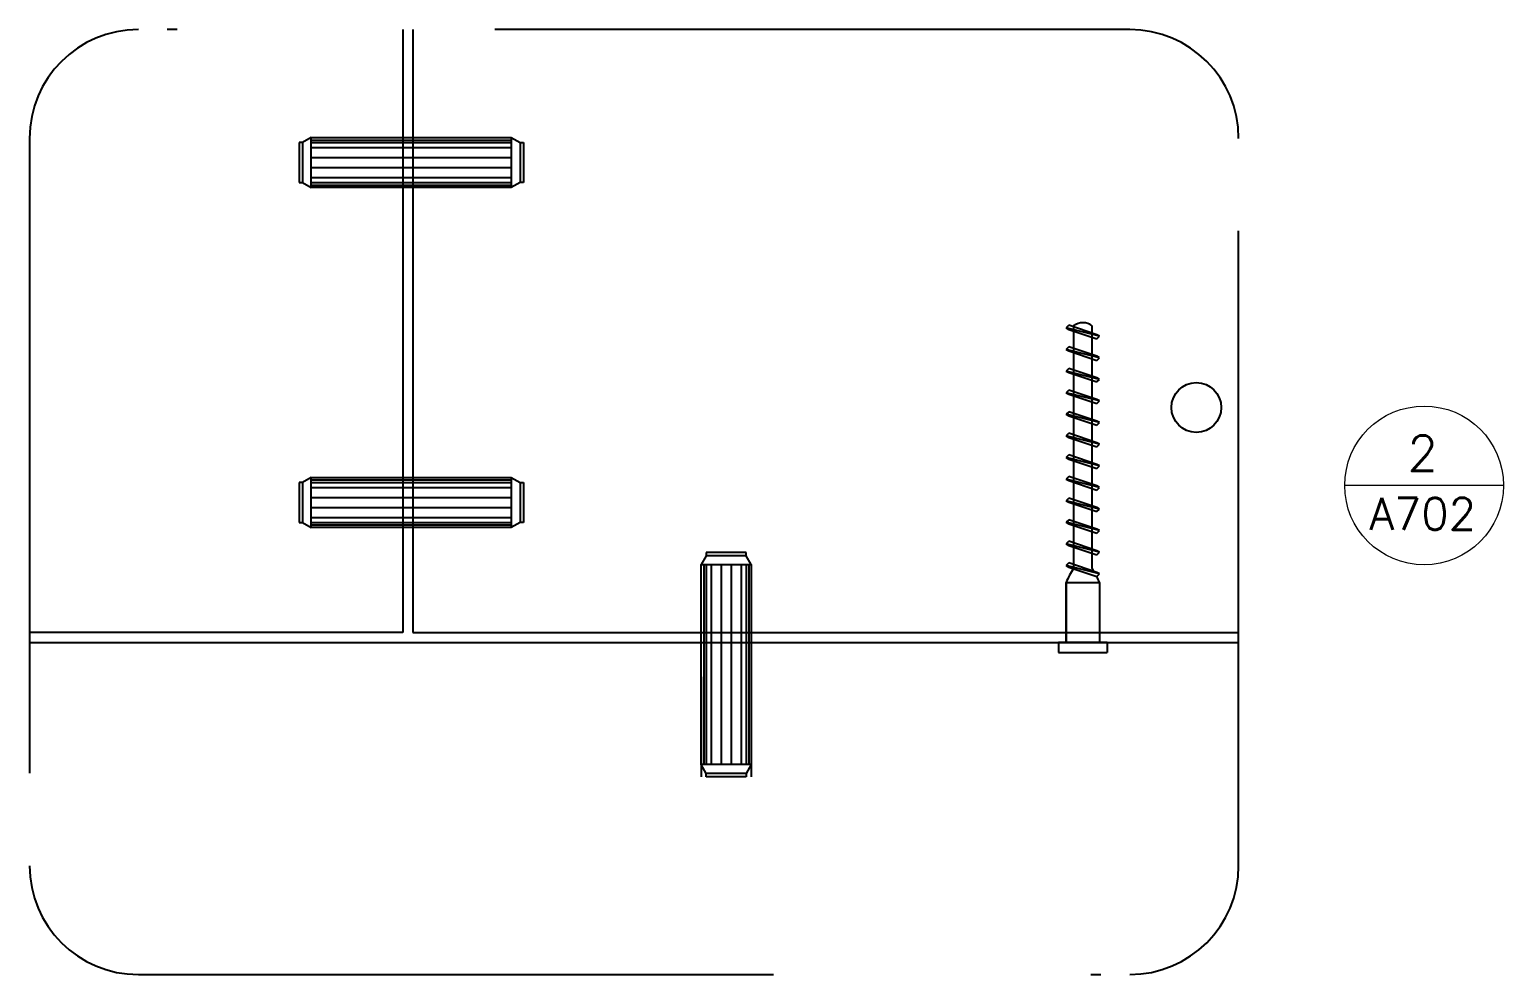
# Model space of a CAD drawing. Header units: millimetres. Extents: x 1621 to 3054, y -476 to 118.
# Drawn here: x 1813.19 to 1827.92, y -251.61 to -242.16 of the extents above; entities that cross this region are included whole.
import ezdxf
from ezdxf.enums import TextEntityAlignment as Align

# ---------------------------------------------------------------- set-up
doc = ezdxf.new("R2010")
doc.units = ezdxf.units.MM
doc.linetypes.add('TRATTOPUNTO2', pattern=[12.7, 6.35, -3.175, 0, -3.175])
doc.layers.add('linea dettagli', color=9, linetype='TRATTOPUNTO2')
doc.layers.add('supporti', color=5, linetype='Continuous')
doc.layers.add('Linee e simboli', color=2, linetype='Continuous', lineweight=18)
doc.styles.add('E-ROMANS', font='romans.shx', dxfattribs={"width": 0.8})

msp = doc.modelspace()

# ---------------------------------------------------------------- linework, layer by layer
for p, q in [((1816.919, -242.159), (1816.919, -248.19)), ((1817.019, -242.159), (1817.019, -248.19)), ((1816.919, -248.19), (1813.185, -248.19)), ((1817.019, -248.19), (1825.276, -248.19)), ((1813.185, -248.29), (1825.276, -248.29))]:
    msp.add_line(p, q)
at = {"layer": 'linea dettagli'}
for p, q in [((1824.187, -242.159), (1814.274, -242.159)), ((1813.185, -243.248), (1813.185, -250.524)), ((1825.276, -250.524), (1825.276, -243.248)), ((1814.274, -251.613), (1824.187, -251.613))]:
    msp.add_line(p, q, dxfattribs=at)
for centre, start, end in [((1814.274, -243.248), 90, 180), ((1824.187, -243.248), 0, 90), ((1814.274, -250.524), 180, 270), ((1824.187, -250.524), 270, 0)]:
    msp.add_arc(centre, 1.089, start, end, dxfattribs=at)
at = {"layer": 'Linee e simboli'}
msp.add_line((1827.925, -246.72), (1826.336, -246.72), dxfattribs=at)
msp.add_circle((1827.131, -246.72), 0.794, dxfattribs=at)
at = {"layer": 'supporti'}
for p, q in [((1815.914, -243.29), (1815.881, -243.29)), ((1815.881, -243.29), (1815.881, -243.69)), ((1816.003, -243.24), (1815.914, -243.29)), ((1815.914, -243.29), (1815.914, -243.69)), ((1816.003, -243.24), (1818.003, -243.24)), ((1816.003, -243.74), (1816.003, -243.24)), ((1816.003, -243.265), (1818.003, -243.265)), ((1816.003, -243.29), (1818.003, -243.29)), ((1816.003, -243.34), (1818.003, -243.34)), ((1818.003, -243.24), (1818.003, -243.74)), ((1818.003, -243.24), (1818.092, -243.29)), ((1818.092, -243.29), (1818.092, -243.69)), ((1818.092, -243.29), (1818.125, -243.29)), ((1818.125, -243.29), (1818.125, -243.69)), ((1816.003, -243.44), (1818.003, -243.44)), ((1816.003, -243.54), (1818.003, -243.54)), ((1816.003, -243.64), (1818.003, -243.64)), ((1815.881, -243.69), (1815.914, -243.69)), ((1815.914, -243.69), (1816.003, -243.74)), ((1816.003, -243.69), (1818.003, -243.69)), ((1816.003, -243.715), (1818.003, -243.715)), ((1818.003, -243.74), (1816.003, -243.74)), ((1818.092, -243.69), (1818.003, -243.74)), ((1818.125, -243.69), (1818.092, -243.69)), ((1823.579, -245.117), (1823.553, -245.144)), ((1823.859, -245.212), (1823.579, -245.117)), ((1823.553, -245.144), (1823.579, -245.159)), ((1823.885, -245.227), (1823.553, -245.144)), ((1823.579, -245.159), (1823.859, -245.253)), ((1823.625, -245.122), (1823.625, -247.552)), ((1823.812, -247.552), (1823.812, -245.122)), ((1823.885, -245.227), (1823.859, -245.212)), ((1823.859, -245.253), (1823.885, -245.227)), ((1823.579, -245.334), (1823.553, -245.36)), ((1823.553, -245.36), (1823.579, -245.375)), ((1823.885, -245.443), (1823.553, -245.36)), ((1823.859, -245.428), (1823.579, -245.334)), ((1823.579, -245.375), (1823.859, -245.469)), ((1823.579, -245.55), (1823.553, -245.576)), ((1823.859, -245.644), (1823.579, -245.55)), ((1823.885, -245.443), (1823.859, -245.428)), ((1823.859, -245.469), (1823.885, -245.443)), ((1823.553, -245.576), (1823.579, -245.591)), ((1823.885, -245.659), (1823.553, -245.576)), ((1823.579, -245.591), (1823.859, -245.685)), ((1823.885, -245.659), (1823.859, -245.644)), ((1823.859, -245.685), (1823.885, -245.659)), ((1823.579, -245.766), (1823.553, -245.792)), ((1823.553, -245.792), (1823.579, -245.807)), ((1823.885, -245.875), (1823.553, -245.792)), ((1823.859, -245.86), (1823.579, -245.766)), ((1823.579, -245.807), (1823.859, -245.901)), ((1823.579, -245.982), (1823.553, -246.008)), ((1823.859, -246.076), (1823.579, -245.982)), ((1823.885, -245.875), (1823.859, -245.86)), ((1823.859, -245.901), (1823.885, -245.875)), ((1823.553, -246.008), (1823.579, -246.023)), ((1823.885, -246.091), (1823.553, -246.008)), ((1823.579, -246.023), (1823.859, -246.118)), ((1823.885, -246.091), (1823.859, -246.076)), ((1823.859, -246.118), (1823.885, -246.091)), ((1823.579, -246.198), (1823.553, -246.225)), ((1823.553, -246.225), (1823.579, -246.24)), ((1823.885, -246.308), (1823.553, -246.225)), ((1823.859, -246.293), (1823.579, -246.198)), ((1823.579, -246.24), (1823.859, -246.334)), ((1823.885, -246.308), (1823.859, -246.293)), ((1823.579, -246.415), (1823.553, -246.441)), ((1823.553, -246.441), (1823.579, -246.456)), ((1823.885, -246.524), (1823.553, -246.441)), ((1823.859, -246.509), (1823.579, -246.415)), ((1823.859, -246.334), (1823.885, -246.308)), ((1823.579, -246.456), (1823.859, -246.55)), ((1823.885, -246.524), (1823.859, -246.509)), ((1823.859, -246.55), (1823.885, -246.524)), ((1815.914, -246.69), (1815.881, -246.69)), ((1815.881, -246.69), (1815.881, -247.09)), ((1816.003, -246.64), (1815.914, -246.69)), ((1815.914, -246.69), (1815.914, -247.09)), ((1816.003, -246.64), (1818.003, -246.64)), ((1816.003, -247.14), (1816.003, -246.64)), ((1816.003, -246.665), (1818.003, -246.665)), ((1816.003, -246.69), (1818.003, -246.69)), ((1816.003, -246.74), (1818.003, -246.74)), ((1818.003, -246.64), (1818.003, -247.14)), ((1818.003, -246.64), (1818.092, -246.69)), ((1818.092, -246.69), (1818.092, -247.09)), ((1818.092, -246.69), (1818.125, -246.69)), ((1818.125, -246.69), (1818.125, -247.09)), ((1823.579, -246.631), (1823.553, -246.657)), ((1823.553, -246.657), (1823.579, -246.672)), ((1823.885, -246.74), (1823.553, -246.657)), ((1823.859, -246.725), (1823.579, -246.631)), ((1823.579, -246.672), (1823.859, -246.766)), ((1823.885, -246.74), (1823.859, -246.725)), ((1823.859, -246.766), (1823.885, -246.74)), ((1816.003, -246.84), (1818.003, -246.84)), ((1823.579, -246.847), (1823.553, -246.873)), ((1823.553, -246.873), (1823.579, -246.888)), ((1823.885, -246.956), (1823.553, -246.873)), ((1823.859, -246.941), (1823.579, -246.847)), ((1823.579, -246.888), (1823.859, -246.982)), ((1816.003, -246.94), (1818.003, -246.94)), ((1823.885, -246.956), (1823.859, -246.941)), ((1823.859, -246.982), (1823.885, -246.956)), ((1815.881, -247.09), (1815.914, -247.09)), ((1815.914, -247.09), (1816.003, -247.14)), ((1816.003, -247.04), (1818.003, -247.04)), ((1816.003, -247.09), (1818.003, -247.09)), ((1816.003, -247.115), (1818.003, -247.115)), ((1818.003, -247.14), (1816.003, -247.14)), ((1818.092, -247.09), (1818.003, -247.14)), ((1818.125, -247.09), (1818.092, -247.09)), ((1823.579, -247.063), (1823.553, -247.089)), ((1823.553, -247.089), (1823.579, -247.104)), ((1823.885, -247.172), (1823.553, -247.089)), ((1823.859, -247.157), (1823.579, -247.063)), ((1823.579, -247.104), (1823.859, -247.199)), ((1823.885, -247.172), (1823.859, -247.157)), ((1823.859, -247.199), (1823.885, -247.172)), ((1823.579, -247.279), (1823.553, -247.305)), ((1823.553, -247.305), (1823.579, -247.321)), ((1823.885, -247.389), (1823.553, -247.305)), ((1823.859, -247.373), (1823.579, -247.279)), ((1823.579, -247.321), (1823.859, -247.415)), ((1819.953, -247.423), (1819.903, -247.512)), ((1820.353, -247.39), (1819.953, -247.39)), ((1819.953, -247.39), (1819.953, -247.423)), ((1820.353, -247.423), (1819.953, -247.423)), ((1820.353, -247.423), (1820.353, -247.39)), ((1820.403, -247.512), (1820.353, -247.423)), ((1823.885, -247.389), (1823.859, -247.373)), ((1823.859, -247.415), (1823.885, -247.389)), ((1819.903, -249.512), (1819.903, -247.512)), ((1819.903, -247.512), (1820.403, -247.512)), ((1819.928, -247.512), (1819.928, -249.512)), ((1819.953, -247.512), (1819.953, -249.512)), ((1820.003, -247.512), (1820.003, -249.512)), ((1820.103, -247.512), (1820.103, -249.512)), ((1820.203, -247.512), (1820.203, -249.512)), ((1820.303, -247.512), (1820.303, -249.512)), ((1820.353, -247.512), (1820.353, -249.512)), ((1820.378, -247.512), (1820.378, -249.512)), ((1820.403, -247.512), (1820.403, -249.512)), ((1823.579, -247.495), (1823.553, -247.522)), ((1823.553, -247.522), (1823.579, -247.537)), ((1823.885, -247.605), (1823.553, -247.522)), ((1823.859, -247.59), (1823.579, -247.495)), ((1823.579, -247.537), (1823.859, -247.631)), ((1823.885, -247.605), (1823.859, -247.59)), ((1823.859, -247.631), (1823.885, -247.605)), ((1823.553, -247.69), (1823.553, -248.29)), ((1823.553, -247.69), (1823.885, -247.69)), ((1823.553, -248.29), (1823.553, -247.69)), ((1823.885, -247.69), (1823.885, -248.29)), ((1823.885, -247.69), (1823.885, -248.29)), ((1823.963, -248.29), (1823.475, -248.29)), ((1823.475, -248.29), (1823.475, -248.39)), ((1823.963, -248.29), (1823.963, -248.39)), ((1823.475, -248.39), (1823.963, -248.39)), ((1819.903, -248.634), (1819.903, -249.634)), ((1820.403, -248.634), (1820.403, -249.634)), ((1820.403, -249.512), (1819.903, -249.512)), ((1819.953, -249.601), (1819.903, -249.512)), ((1820.403, -249.512), (1820.353, -249.601)), ((1820.353, -249.601), (1819.953, -249.601)), ((1819.953, -249.634), (1819.953, -249.601)), ((1820.353, -249.634), (1819.953, -249.634)), ((1820.353, -249.601), (1820.353, -249.634))]:
    msp.add_line(p, q, dxfattribs=at)
msp.add_circle((1824.853, -245.94), 0.249, dxfattribs=at)
for centre, radius, start, end in [((1823.719, -245.254), 0.162, 54.753, 125.247), ((1824.161, -247.923), 0.652, 145.3295, 159.0761), ((1823.276, -247.923), 0.652, 31.7609, 34.6705), ((1823.276, -247.923), 0.652, 20.9239, 26.636)]:
    msp.add_arc(centre, radius, start, end, dxfattribs=at)

# ---------------------------------------------------------------- texts
at = {"layer": 'Linee e simboli', "style": 'E-ROMANS'}
for s, height, p in [('2', 0.353, (1827.117, -246.398)), ('A702', 0.3181, (1827.117, -247.004))]:
    msp.add_text(s, height=height, dxfattribs=at).set_placement(p, align=Align.MIDDLE_CENTER)

doc.saveas('drawing.dxf')
